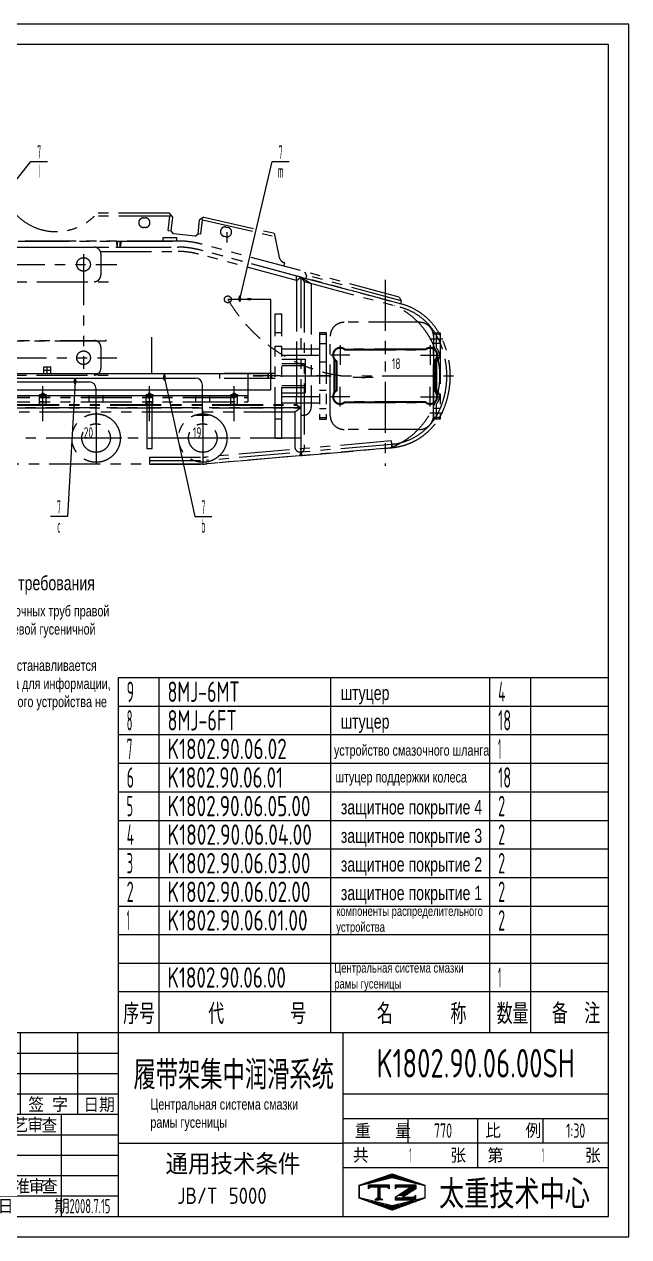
# Model space of a CAD drawing. Header units: millimetres. Extents: x 0 to 12600, y 0 to 8910.
# Drawn here: x 8157 to 12600, y 0 to 8910 of the extents above; entities that cross this region are included whole.
import ezdxf
from ezdxf.enums import TextEntityAlignment as Align

# ---------------------------------------------------------------- set-up
doc = ezdxf.new("R2010")
doc.units = ezdxf.units.MM
doc.header["$LTSCALE"] = 300
for name, pattern in [('F', [0.75, 0.5, -0.25]), ('G', [2, 1.25, -0.25, 0.25, -0.25]), ('K', [2.5, 1.25, -0.25, 0.25, -0.25, 0.25, -0.25])]:
    doc.linetypes.add(name, pattern=pattern)
for name, color, linetype in [('01', 7, 'Continuous'), ('02', 1, 'Continuous'), ('04', 2, 'F'), ('05', 4, 'G'), ('07', 6, 'K'), ('11', 3, 'Continuous'), ('THICK', 7, 'Continuous')]:
    doc.layers.add(name, color=color, linetype=linetype)
doc.styles.add('HZLIB', font='TXT', dxfattribs={"width": 0.8, "bigfont": 'hztxt.shx'})
doc.styles.get("Standard").update_dxf_attribs({"font": 'isocp', "width": 0.707, "bigfont": 'intecad.shx'})

# ---------------------------------------------------------------- blocks, each defined once
blk = doc.blocks.new('*X189')
at = {"color": 0}
for p, q in [((122.34, 4.5), (123.72, 4.5)), ((122.82, 4.8), (123.24, 4.8))]:
    blk.add_line(p, q, dxfattribs=at)
blk = doc.blocks.new('*X188')
at = {"color": 0}
for p, q in [((120.53, 7.8), (125.53, 7.8)), ((120.53, 7.5), (125.53, 7.5)), ((120.53, 7.2), (120.79, 7.2)), ((125.27, 7.2), (125.53, 7.2))]:
    blk.add_line(p, q, dxfattribs=at)
blk = doc.blocks.new('*X187')
at = {"color": 0}
for p, q in [((121.52, 9), (123.12, 9)), ((122.38, 9.3), (124.32, 9.3)), ((123.24, 9.6), (125.52, 9.6)), ((124.1, 9.9), (128.52, 9.9)), ((124.97, 10.2), (127.67, 10.2)), ((125.83, 10.5), (126.82, 10.5)), ((127.02, 9.6), (129.37, 9.6)), ((128.22, 9.3), (130.22, 9.3)), ((129.42, 9), (131.07, 9)), ((118.22, 7.8), (118.32, 7.8)), ((118.22, 7.5), (118.27, 7.5)), ((118.22, 7.2), (118.27, 7.2)), ((118.22, 6.9), (118.27, 6.9)), ((118.22, 6.6), (118.27, 6.6)), ((118.22, 6.3), (118.27, 6.3)), ((118.22, 6), (118.27, 6)), ((118.94, 8.1), (119.52, 8.1)), ((119.8, 8.4), (120.72, 8.4)), ((120.66, 8.7), (121.92, 8.7)), ((130.62, 8.7), (131.92, 8.7)), ((131.82, 8.4), (132.77, 8.4)), ((133.02, 8.1), (133.62, 8.1)), ((134.22, 7.8), (134.32, 7.8)), ((134.27, 7.5), (134.32, 7.5)), ((134.27, 7.2), (134.32, 7.2)), ((134.27, 6.9), (134.32, 6.9)), ((134.27, 6.6), (134.32, 6.6)), ((134.27, 6.3), (134.32, 6.3)), ((134.27, 6), (134.32, 6)), ((118.22, 5.7), (118.27, 5.7)), ((118.22, 5.4), (118.27, 5.4)), ((118.22, 5.1), (118.27, 5.1)), ((118.22, 4.8), (118.27, 4.8)), ((118.79, 4.5), (119.42, 4.5)), ((119.61, 4.2), (120.62, 4.2)), ((120.43, 3.9), (121.82, 3.9)), ((121.26, 3.6), (123.02, 3.6)), ((122.08, 3.3), (124.22, 3.3)), ((122.91, 3), (125.42, 3)), ((127.12, 3), (129.7, 3)), ((128.32, 3.3), (130.51, 3.3)), ((129.52, 3.6), (131.32, 3.6)), ((130.72, 3.9), (132.14, 3.9)), ((131.92, 4.2), (132.95, 4.2)), ((133.12, 4.5), (133.76, 4.5)), ((134.27, 5.7), (134.32, 5.7)), ((134.27, 5.4), (134.32, 5.4)), ((134.27, 5.1), (134.32, 5.1)), ((134.27, 4.8), (134.32, 4.8)), ((123.73, 2.7), (128.89, 2.7)), ((124.55, 2.4), (128.07, 2.4)), ((125.38, 2.1), (127.26, 2.1)), ((126.2, 1.8), (126.45, 1.8))]:
    blk.add_line(p, q, dxfattribs=at)
blk = doc.blocks.new('*X190')
at = {"color": 0}
for p, q in [((127.06, 7.8), (132.06, 7.8)), ((127.06, 7.5), (132.06, 7.5)), ((127.06, 7.2), (127.32, 7.2)), ((128.77, 6), (130.57, 6)), ((129.23, 6.3), (131.04, 6.3)), ((129.7, 6.6), (131.51, 6.6)), ((130.16, 6.9), (131.98, 6.9)), ((130.62, 7.2), (132.06, 7.2)), ((127.84, 5.4), (129.64, 5.4)), ((128.3, 5.7), (130.1, 5.7))]:
    blk.add_line(p, q, dxfattribs=at)
blk = doc.blocks.new('*X191')
at = {"color": 0}
for p, q in [((127.06, 4.8), (132.06, 4.8)), ((127.06, 4.5), (132.06, 4.5)), ((131.84, 5.1), (132.06, 5.1))]:
    blk.add_line(p, q, dxfattribs=at)
blk = doc.blocks.new('headb')
at = {"layer": 'THICK'}
for p, q in [((-180, 45), (-180, 0)), ((-180, 45), (0, 45)), ((-172, 44.98), (-172, 45)), ((-172, 25), (-172, 45)), ((-164, 0), (-164, 45)), ((-144, 25), (-144, 45)), ((-130, 25), (-130, 45)), ((-120, 0), (-120, 45)), ((-65, 0), (-65, 45)), ((0, 0), (0, 45)), ((-180, 30), (-120, 30)), ((-65, 30), (0, 30)), ((-180, 25), (-120, 25)), ((-150, 0), (-150, 25)), ((-134, 0), (-134, 25)), ((-65, 24), (0, 24)), ((-49, 18), (-49, 24)), ((-32, 12), (-32, 24)), ((-16, 18), (-16, 24)), ((-120, 17.93), (-65, 17.93)), ((-65, 18), (0, 18)), ((-65, 12), (0, 12)), ((-180, 0), (0, 0))]:
    blk.add_line(p, q, dxfattribs=at)
at = {"layer": 'THICK', "color": 3}
for p, q in [((-180, 40), (-120, 40)), ((-180, 35), (-120, 35)), ((-180, 20), (-120, 20)), ((-180, 15), (-120, 15)), ((-180, 10), (-120, 10)), ((-61.04, 7.61), (-52.93, 10.43)), ((-60.99, 7.54), (-52.99, 9.54)), ((-52.99, 9.54), (-44.99, 7.54)), ((-52.93, 10.43), (-44.93, 7.61)), ((-61.04, 4.46), (-61.04, 7.61)), ((-60.99, 4.54), (-60.99, 7.54)), ((-58.73, 6.7), (-58.73, 7.7)), ((-58.73, 7.7), (-53.73, 7.7)), ((-58.23, 7.2), (-58.73, 6.7)), ((-54.23, 7.2), (-58.23, 7.2)), ((-56.45, 7.2), (-56.45, 4.46)), ((-56.23, 7.2), (-56.23, 4.46)), ((-55.98, 7.2), (-55.98, 4.46)), ((-53.73, 6.7), (-54.23, 7.2)), ((-53.73, 7.7), (-53.73, 6.7)), ((-52.2, 7.7), (-52.2, 6.7)), ((-52.2, 7.7), (-47.2, 7.7)), ((-52.2, 6.7), (-51.7, 7.2)), ((-48.26, 7.2), (-52.2, 4.65)), ((-51.7, 7.2), (-48.26, 7.2)), ((-47.2, 6.71), (-49.76, 5.07)), ((-47.2, 7.7), (-47.2, 6.7)), ((-44.99, 7.54), (-44.99, 4.54)), ((-44.93, 7.61), (-44.93, 4.46)), ((-180, 5), (-120, 5)), ((-52.93, 1.51), (-61.04, 4.46)), ((-52.99, 2.54), (-60.99, 4.54)), ((-56.23, 4.69), (-57.2, 4.08)), ((-57.2, 4.08), (-56.23, 4.08)), ((-56.23, 4.69), (-55.26, 4.08)), ((-55.26, 4.08), (-56.23, 4.08)), ((-44.99, 4.54), (-52.99, 2.54)), ((-44.93, 4.46), (-52.93, 1.51)), ((-52.2, 4.65), (-52.2, 4.08)), ((-52.2, 4.08), (-47.2, 4.08)), ((-49.76, 5.07), (-50.52, 4.58)), ((-47.7, 4.58), (-50.52, 4.58)), ((-47.2, 5.08), (-47.7, 4.58)), ((-47.2, 4.08), (-47.2, 5.08))]:
    blk.add_line(p, q, dxfattribs=at)
for name in ['*X187', '*X188', '*X190', '*X189', '*X191']:
    blk.add_blockref(name, (-179.26, -0.24), dxfattribs=at)
at = {"insert": (-161.72, 24.32), "char_height": 3.5, "width": 10.6801, "attachment_point": 1}
blk.add_mtext('张永明', dxfattribs=at)
at = {"layer": 'THICK', "color": 3}
for s, height, p in [('标记', 3.5, (-175.84, 27.44)), ('处数', 3.5, (-167.69, 27.44)), ('文', 3.5, (-160.55, 27.69)), ('件', 3.5, (-153.97, 27.57)), ('号', 3.5, (-147.27, 27.57)), ('日期', 3.5, (-124.75, 27.41)), ('工', 3.5, (-147.58, 22.5)), ('艺', 3.5, (-144.03, 22.5)), ('审', 3.5, (-140.42, 22.5)), ('查', 3.5, (-136.94, 22.36)), ('通用技术条件', 5, (-91.97, 12.99)), ('共          张', 3.5, (-48.72, 15.02)), ('第          张', 3.5, (-15.74, 15.02)), ('标', 3.5, (-147.32, 7.46)), ('准', 3.5, (-143.65, 7.46)), ('审', 3.5, (-140.04, 7.46)), ('查', 3.5, (-136.84, 7.46)), ('所', 3.5, (-177.7, 2.53)), ('长', 3.5, (-167.02, 2.21))]:
    blk.add_text(s, height=height, dxfattribs=at).set_placement(p, align=Align.MIDDLE)
for s, p in [('签 字', (-142.1, 25.56)), ('设     计', (-179.18, 20.57)), ('重   量', (-62.07, 19.09)), ('比   例', (-30.16, 19.17)), ('校     核', (-179.36, 15.59)), ('主任设计', (-179.87, 10.5)), ('审     查', (-179.54, 5.64)), ('日     期', (-149.6, 0.66))]:
    blk.add_text(s, height=3.5, dxfattribs=at).set_placement(p)
at = {"layer": 'THICK', "color": 3, "width": 0.8}
blk.add_text('太重技术中心', height=7, dxfattribs=at).set_placement((-41.48, 1.9))
at = {"layer": 'THICK', "color": 3, "style": 'HZLIB', "width": 0.8}
blk.add_text('JB/T 5000', height=4, dxfattribs=at).set_placement((-105.63, 3.05))
blk = doc.blocks.new('*U194')
at = {"layer": '01'}
for points in [[(415, 292), (25, 292)], [(415, 5), (415, 292)], [(25, 5), (415, 5)]]:
    blk.add_lwpolyline(points, dxfattribs=at)
at = {"layer": '02'}
for points in [[(420, 297), (0, 297)], [(420, 0), (420, 297)], [(0, 0), (420, 0)]]:
    blk.add_lwpolyline(points, dxfattribs=at)
blk = doc.blocks.new('*U195', base_point=(359.89, 98.08))
at = {"layer": '01'}
blk.add_line((239.89, 98.08), (239.89, 108.08), dxfattribs=at)
at = {"layer": '01', "color": 7}
for p, q in [((249.89, 98.08), (249.89, 108.08)), ((291.89, 98.08), (291.89, 108.08)), ((330.89, 98.08), (330.89, 108.08)), ((340.89, 98.08), (340.89, 108.08))]:
    blk.add_line(p, q, dxfattribs=at)
at = {"layer": 'THICK'}
for p, q in [((359.89, 108.08), (239.89, 108.08)), ((359.89, 98.08), (359.89, 108.08)), ((239.89, 98.08), (359.89, 98.08))]:
    blk.add_line(p, q, dxfattribs=at)
at = {"layer": '11', "width": 0.707}
for s, p in [('序号', (241.04, 100.17)), ('代        号', (261.87, 100.19)), ('名       称', (303.2, 100.18)), (' 数量', (330.53, 100.17)), ('备  注', (346.06, 100.24))]:
    blk.add_text(s, height=5, dxfattribs=at).set_placement(p)
blk = doc.blocks.new('*U196')
at = {"layer": '01'}
for p, q in [((0, -210), (0, 0)), ((3600, -210), (3600, 0))]:
    blk.add_line(p, q, dxfattribs=at)
at = {"layer": '02'}
for p, q in [((0, 0), (300, 0)), ((300, -210), (300, 0)), ((300, 0), (1560, 0)), ((1560, -210), (1560, 0)), ((1560, 0), (2730, 0)), ((2730, -210), (2730, 0)), ((2730, 0), (3030, 0)), ((3030, -210), (3030, 0)), ((3030, 0), (3600, 0))]:
    blk.add_line(p, q, dxfattribs=at)
blk = doc.blocks.new('*U197')
at = {"layer": '01'}
for p, q in [((0, -210), (0, 0)), ((3600, -210), (3600, 0))]:
    blk.add_line(p, q, dxfattribs=at)
at = {"layer": '02'}
for p, q in [((0, 0), (300, 0)), ((300, -210), (300, 0)), ((300, 0), (1560, 0)), ((1560, -210), (1560, 0)), ((1560, 0), (2730, 0)), ((2730, -210), (2730, 0)), ((2730, 0), (3030, 0)), ((3030, -210), (3030, 0)), ((3030, 0), (3600, 0))]:
    blk.add_line(p, q, dxfattribs=at)
blk = doc.blocks.new('*U198')
at = {"layer": '01'}
for p, q in [((0, -210), (0, 0)), ((3600, -210), (3600, 0))]:
    blk.add_line(p, q, dxfattribs=at)
at = {"layer": '02'}
for p, q in [((0, 0), (300, 0)), ((300, -210), (300, 0)), ((300, 0), (1560, 0)), ((1560, -210), (1560, 0)), ((1560, 0), (2730, 0)), ((2730, -210), (2730, 0)), ((2730, 0), (3030, 0)), ((3030, -210), (3030, 0)), ((3030, 0), (3600, 0))]:
    blk.add_line(p, q, dxfattribs=at)
blk = doc.blocks.new('*U199')
at = {"layer": '01'}
for p, q in [((0, -210), (0, 0)), ((3600, -210), (3600, 0))]:
    blk.add_line(p, q, dxfattribs=at)
at = {"layer": '02'}
for p, q in [((0, 0), (300, 0)), ((300, -210), (300, 0)), ((300, 0), (1560, 0)), ((1560, -210), (1560, 0)), ((1560, 0), (2730, 0)), ((2730, -210), (2730, 0)), ((2730, 0), (3030, 0)), ((3030, -210), (3030, 0)), ((3030, 0), (3600, 0))]:
    blk.add_line(p, q, dxfattribs=at)
blk = doc.blocks.new('*U200')
at = {"layer": '01'}
for p, q in [((0, -210), (0, 0)), ((3600, -210), (3600, 0))]:
    blk.add_line(p, q, dxfattribs=at)
at = {"layer": '02'}
for p, q in [((0, 0), (300, 0)), ((300, -210), (300, 0)), ((300, 0), (1560, 0)), ((1560, -210), (1560, 0)), ((1560, 0), (2730, 0)), ((2730, -210), (2730, 0)), ((2730, 0), (3030, 0)), ((3030, -210), (3030, 0)), ((3030, 0), (3600, 0))]:
    blk.add_line(p, q, dxfattribs=at)
blk = doc.blocks.new('*U201')
at = {"layer": '01'}
for p, q in [((0, -210), (0, 0)), ((3600, -210), (3600, 0))]:
    blk.add_line(p, q, dxfattribs=at)
at = {"layer": '02'}
for p, q in [((0, 0), (300, 0)), ((300, -210), (300, 0)), ((300, 0), (1560, 0)), ((1560, -210), (1560, 0)), ((1560, 0), (2730, 0)), ((2730, -210), (2730, 0)), ((2730, 0), (3030, 0)), ((3030, -210), (3030, 0)), ((3030, 0), (3600, 0))]:
    blk.add_line(p, q, dxfattribs=at)
blk = doc.blocks.new('*U202')
at = {"layer": '01'}
for p, q in [((0, -210), (0, 0)), ((3600, -210), (3600, 0))]:
    blk.add_line(p, q, dxfattribs=at)
at = {"layer": '02'}
for p, q in [((0, 0), (300, 0)), ((300, -210), (300, 0)), ((300, 0), (1560, 0)), ((1560, -210), (1560, 0)), ((1560, 0), (2730, 0)), ((2730, -210), (2730, 0)), ((2730, 0), (3030, 0)), ((3030, -210), (3030, 0)), ((3030, 0), (3600, 0))]:
    blk.add_line(p, q, dxfattribs=at)
blk = doc.blocks.new('*U203')
at = {"layer": '01'}
for p, q in [((0, -210), (0, 0)), ((3600, -210), (3600, 0))]:
    blk.add_line(p, q, dxfattribs=at)
at = {"layer": '02'}
for p, q in [((0, 0), (300, 0)), ((300, -210), (300, 0)), ((300, 0), (1560, 0)), ((1560, -210), (1560, 0)), ((1560, 0), (2730, 0)), ((2730, -210), (2730, 0)), ((2730, 0), (3030, 0)), ((3030, -210), (3030, 0)), ((3030, 0), (3600, 0))]:
    blk.add_line(p, q, dxfattribs=at)
blk = doc.blocks.new('*U204')
at = {"layer": '01'}
for p, q in [((0, -210), (0, 0)), ((3600, -210), (3600, 0))]:
    blk.add_line(p, q, dxfattribs=at)
at = {"layer": '02'}
for p, q in [((0, 0), (300, 0)), ((300, -210), (300, 0)), ((300, 0), (1560, 0)), ((1560, -210), (1560, 0)), ((1560, 0), (2730, 0)), ((2730, -210), (2730, 0)), ((2730, 0), (3030, 0)), ((3030, -210), (3030, 0)), ((3030, 0), (3600, 0))]:
    blk.add_line(p, q, dxfattribs=at)
blk = doc.blocks.new('*U205')
at = {"layer": '01'}
for p, q in [((0, -210), (0, 0)), ((3600, -210), (3600, 0))]:
    blk.add_line(p, q, dxfattribs=at)
at = {"layer": '02'}
for p, q in [((0, 0), (300, 0)), ((300, -210), (300, 0)), ((300, 0), (1560, 0)), ((1560, -210), (1560, 0)), ((1560, 0), (2730, 0)), ((2730, -210), (2730, 0)), ((2730, 0), (3030, 0)), ((3030, -210), (3030, 0)), ((3030, 0), (3600, 0))]:
    blk.add_line(p, q, dxfattribs=at)
blk = doc.blocks.new('*U206')
at = {"layer": '01'}
for p, q in [((0, -210), (0, 0)), ((0, 0), (300, 0)), ((300, 0), (1560, 0)), ((1560, 0), (2730, 0)), ((2730, 0), (3030, 0)), ((3030, 0), (3600, 0)), ((3600, -210), (3600, 0))]:
    blk.add_line(p, q, dxfattribs=at)
at = {"layer": '02'}
for p, q in [((300, -210), (300, 0)), ((1560, -210), (1560, 0)), ((2730, -210), (2730, 0)), ((3030, -210), (3030, 0))]:
    blk.add_line(p, q, dxfattribs=at)

msp = doc.modelspace()

# ---------------------------------------------------------------- linework, layer by layer
at = {"layer": '01'}
for p, q in [((9969.8, 6888.2), (9653.4, 6888.2)), ((9969.8, 6224.1), (9969.8, 6888.2)), ((9092.6, 6610.6), (9092.6, 6341.1)), ((7188.1, 6342.4), (9947.3, 6342.4)), ((8301.5, 6392.4), (8351.5, 6392.4)), ((8301.5, 6342.4), (8301.5, 6392.4)), ((8351.5, 6342.4), (8351.5, 6392.4)), ((9799.8, 6342.4), (9799.8, 6136.4)), ((7083.6, 6281.2), (8635.3, 6281.2)), ((7121.6, 6309.6), (9416.3, 6309.6)), ((9466.3, 6047.1), (9466.3, 6259.6)), ((9799.8, 6180.1), (3322.8, 6180.1)), ((7174.4, 6224.1), (9969.8, 6224.1)), ((8268.3, 6190.1), (8268.3, 6180.1)), ((8268.3, 6190.1), (8318.3, 6190.1)), ((8268.3, 6117.1), (8268.3, 6180.1)), ((8268.3, 6180.1), (8318.3, 6180.1)), ((8268.3, 6174.1), (8318.3, 6174.1)), ((8283.2, 6197.6), (8283.2, 6190.1)), ((8293.3, 6197.6), (8283.2, 6197.6)), ((8283.2, 6190.1), (8293.3, 6190.1)), ((8287.3, 6190.1), (8287.3, 6197.6)), ((8287.3, 6168.1), (8287.3, 6165.1)), ((8287.3, 6165.1), (8293.3, 6165.1)), ((8287.5, 6174.1), (8287.5, 6168.1)), ((8293.3, 6197.6), (8303.3, 6197.6)), ((8303.3, 6190.1), (8293.3, 6190.1)), ((8299.3, 6165.1), (8293.3, 6165.1)), ((8298.1, 6174.1), (8298.1, 6168.1)), ((8299.3, 6190.1), (8299.3, 6197.6)), ((8299.3, 6168.1), (8299.3, 6165.1)), ((8303.3, 6197.6), (8303.3, 6190.1)), ((8318.3, 6190.1), (8318.3, 6180.1)), ((8318.3, 6117.1), (8318.3, 6180.1)), ((8685.3, 5974), (8685.3, 6231.2)), ((9052.3, 6190.1), (9052.3, 6180.1)), ((9052.3, 6190.1), (9102.3, 6190.1)), ((9052.3, 6190.1), (9052.3, 6180.1)), ((9052.3, 6190.1), (9102.3, 6190.1)), ((9052.3, 6117.1), (9052.3, 6180.1)), ((9052.3, 6180.1), (9102.3, 6180.1)), ((9052.3, 6117.1), (9052.3, 6180.1)), ((9052.3, 6180.1), (9102.3, 6180.1)), ((9052.3, 6174.1), (9102.3, 6174.1)), ((9052.3, 6174.1), (9102.3, 6174.1)), ((9067.2, 6197.6), (9067.2, 6190.1)), ((9077.3, 6197.6), (9067.2, 6197.6)), ((9067.2, 6197.6), (9067.2, 6190.1)), ((9077.3, 6197.6), (9067.2, 6197.6)), ((9067.2, 6190.1), (9077.3, 6190.1)), ((9067.2, 6190.1), (9077.3, 6190.1)), ((9071.3, 6190.1), (9071.3, 6197.6)), ((9071.3, 6190.1), (9071.3, 6197.6)), ((9071.3, 6168.1), (9071.3, 6165.1)), ((9071.3, 6168.1), (9071.3, 6165.1)), ((9071.3, 6165.1), (9077.3, 6165.1)), ((9071.3, 6165.1), (9077.3, 6165.1)), ((9071.5, 6174.1), (9071.5, 6168.1)), ((9071.5, 6174.1), (9071.5, 6168.1)), ((9077.3, 6197.6), (9087.3, 6197.6)), ((9077.3, 6197.6), (9087.3, 6197.6)), ((9087.3, 6190.1), (9077.3, 6190.1)), ((9087.3, 6190.1), (9077.3, 6190.1)), ((9083.3, 6165.1), (9077.3, 6165.1)), ((9083.3, 6165.1), (9077.3, 6165.1)), ((9082.1, 6174.1), (9082.1, 6168.1)), ((9082.1, 6174.1), (9082.1, 6168.1)), ((9083.3, 6190.1), (9083.3, 6197.6)), ((9083.3, 6190.1), (9083.3, 6197.6)), ((9083.3, 6168.1), (9083.3, 6165.1)), ((9083.3, 6168.1), (9083.3, 6165.1)), ((9087.3, 6197.6), (9087.3, 6190.1)), ((9087.3, 6197.6), (9087.3, 6190.1)), ((9102.3, 6190.1), (9102.3, 6180.1)), ((9102.3, 6190.1), (9102.3, 6180.1)), ((9102.3, 6117.1), (9102.3, 6180.1)), ((9102.3, 6117.1), (9102.3, 6180.1)), ((9674.8, 6190.1), (9674.8, 6180.1)), ((9674.8, 6190.1), (9724.8, 6190.1)), ((9674.8, 6117.1), (9674.8, 6180.1)), ((9674.8, 6180.1), (9724.8, 6180.1)), ((9674.8, 6174.1), (9724.8, 6174.1)), ((9689.7, 6197.6), (9689.7, 6190.1)), ((9699.8, 6197.6), (9689.7, 6197.6)), ((9689.7, 6190.1), (9699.8, 6190.1)), ((9693.8, 6190.1), (9693.8, 6197.6)), ((9693.8, 6168.1), (9693.8, 6165.1)), ((9693.8, 6165.1), (9699.8, 6165.1)), ((9694, 6174.1), (9694, 6168.1)), ((9699.8, 6197.6), (9709.8, 6197.6)), ((9709.8, 6190.1), (9699.8, 6190.1)), ((9705.8, 6165.1), (9699.8, 6165.1)), ((9704.6, 6174.1), (9704.6, 6168.1)), ((9705.8, 6190.1), (9705.8, 6197.6)), ((9705.8, 6168.1), (9705.8, 6165.1)), ((9709.8, 6197.6), (9709.8, 6190.1)), ((9724.8, 6190.1), (9724.8, 6180.1)), ((9724.8, 6117.1), (9724.8, 6180.1)), ((8268.3, 6117.1), (8318.3, 6117.1)), ((9052.3, 6117.1), (9102.3, 6117.1)), ((9052.3, 6117.1), (9102.3, 6117.1)), ((9674.8, 6117.1), (9724.8, 6117.1))]:
    msp.add_line(p, q, dxfattribs=at)
for points in [[(9799.9, 6893.9), (9822.9, 6893.9), (9822.9, 6883.7), (9799.9, 6883.7)], [(8282.1, 6174.1), (8304.3, 6174.1), (8304.3, 6168.1), (8282.1, 6168.1)], [(9066.1, 6174.1), (9088.3, 6174.1), (9088.3, 6168.1), (9066.1, 6168.1)], [(9066.1, 6174.1), (9088.3, 6174.1), (9088.3, 6168.1), (9066.1, 6168.1)], [(9688.6, 6174.1), (9710.8, 6174.1), (9710.8, 6168.1), (9688.6, 6168.1)]]:
    msp.add_lwpolyline(points, close=True, dxfattribs=at)
for centre in [(8635.3, 6231.2), (9416.3, 6259.6)]:
    msp.add_arc(centre, 50, 0, 90, dxfattribs=at)
msp.add_point((12450, 1500), dxfattribs=at)
at = {"layer": '02'}
for p, q in [((7124.4, 6529.6), (8204.6, 7900.8)), ((8204.6, 7900.8), (8328.6, 7900.8)), ((9741.2, 6888.2), (9979.8, 7900.8)), ((9979.8, 7900.8), (10103.8, 7900.8)), ((8530.9, 6281.2), (8474, 5293.5)), ((9187, 6309.6), (9411.7, 5293.5)), ((8288.5, 6165.1), (8288.5, 6168.1)), ((8298.1, 6165.1), (8298.1, 6168.1)), ((9072.5, 6165.1), (9072.5, 6168.1)), ((9072.5, 6165.1), (9072.5, 6168.1)), ((9082.1, 6165.1), (9082.1, 6168.1)), ((9082.1, 6165.1), (9082.1, 6168.1)), ((9695, 6165.1), (9695, 6168.1)), ((9704.6, 6165.1), (9704.6, 6168.1)), ((8474, 5293.5), (8350, 5293.5)), ((9411.7, 5293.5), (9535.7, 5293.5))]:
    msp.add_line(p, q, dxfattribs=at)
at = {"layer": '04', "color": 2, "linetype": 'F'}
msp.add_arc((10651.5, 7471.2), 1155.9, 210.28683, 277.85459, dxfattribs=at)
at = {"layer": '05', "color": 4, "linetype": 'G'}
for p, q in [((8301.5, 6367.4), (8351.5, 6367.4)), ((8326.5, 6342.4), (8326.5, 6392.4)), ((8293.3, 5994), (8293.3, 6251)), ((9077.3, 5994), (9077.3, 6251)), ((9077.3, 5994), (9077.3, 6251)), ((9699.8, 5994), (9699.8, 6251)), ((8293.3, 6117.1), (8293.3, 6180.1)), ((9077.3, 6117.1), (9077.3, 6180.1)), ((9077.3, 6117.1), (9077.3, 6180.1)), ((9699.8, 6117.1), (9699.8, 6180.1))]:
    msp.add_line(p, q, dxfattribs=at)
at = {"layer": '05'}
for p, q in [((8293.3, 6200.7), (8293.3, 6161.6)), ((9077.3, 6200.7), (9077.3, 6161.6)), ((9077.3, 6200.7), (9077.3, 6161.6)), ((9699.8, 6200.7), (9699.8, 6161.6))]:
    msp.add_line(p, q, dxfattribs=at)
at = {"layer": '07', "color": 6, "linetype": 'K'}
for p, q in [((9227.5, 7500.1), (8673.2, 7500.1)), ((9225.9, 7522.1), (8694.3, 7522.1)), ((9033.3, 7487.1), (9046.3, 7487.1)), ((9215.6, 7393.5), (9227.5, 7500.1)), ((9248.9, 7493.3), (9225.9, 7522.1)), ((9227.5, 7500.1), (9237.3, 7507.9)), ((9237.5, 7391), (9248.9, 7493.3)), ((9477.1, 7493.4), (9446, 7473.8)), ((9477.1, 7493.4), (9993.3, 7375.1)), ((9046.3, 7417.1), (9033.3, 7417.1)), ((9434.3, 7369), (9446, 7473.8)), ((9456.1, 7366.6), (9468, 7472.9)), ((9468, 7472.9), (9461.4, 7483.5)), ((9468, 7472.9), (9998.3, 7351.4)), ((9641.7, 7419.8), (9654.4, 7416.9)), ((9288.3, 7317.1), (6497.3, 7317.1)), ((7362.2, 7317.1), (8835.3, 7317.1)), ((8835.3, 7317.1), (8870.2, 7317.1)), ((8843.3, 7272.1), (8835.3, 7317.1)), ((8843.3, 7272.1), (8843.3, 7317.1)), ((8870.2, 7317.1), (8862.3, 7272.1)), ((8862.3, 7272.1), (8862.3, 7317.1)), ((8870.2, 7317.1), (9288.3, 7317.1)), ((9178.3, 7317.1), (9178.3, 7342.1)), ((9178.3, 7342.1), (9278.3, 7342.1)), ((9215.6, 7393.5), (9237.5, 7391)), ((9254.2, 7370), (9237.5, 7391)), ((9413.3, 7352.2), (9254.2, 7370)), ((9278.3, 7317.1), (9278.3, 7342.1)), ((9413.3, 7352.2), (9434.3, 7369)), ((9456.1, 7366.6), (9434.3, 7369)), ((9638.8, 7348.6), (9626.1, 7351.5)), ((9646.6, 7382.8), (9646.6, 7305.3)), ((9993.3, 7375.1), (10031.5, 7196.5)), ((4330.6, 7272.1), (9289.3, 7272.1)), ((6170, 7272.1), (8670.3, 7272.1)), ((7354.3, 7272.1), (8843.3, 7272.1)), ((8593.2, 7220.4), (8593.2, 6377.6)), ((8717.2, 7240.1), (9289.3, 7240.1)), ((8720.3, 7222.1), (8720.3, 7068.1)), ((8862.3, 7272.1), (9288.3, 7272.1)), ((10158.3, 7027.6), (9438.9, 7220.4)), ((10922.3, 6856.1), (9446, 7251.4)), ((10190.3, 7052.1), (9447.2, 7251.3)), ((10912.6, 6905.3), (9457.7, 7294.8)), ((6432.7, 7145.1), (8837.6, 7145.1)), ((10066, 7132), (10072.3, 7157.4)), ((10072.3, 7157.4), (10067.6, 7158.6)), ((10158.3, 7027.6), (10158.3, 7060.7)), ((10158.3, 7027.6), (10190.3, 7052.1)), ((10190.3, 7052.1), (10928.1, 6854.4)), ((10190.3, 7052.1), (10190.3, 5765.1)), ((10190.3, 7052.1), (10215.3, 7019.5)), ((10190.3, 7052.1), (10266.3, 7005.9)), ((10217.1, 7091.5), (10232.7, 7064.6)), ((10232.7, 7064.6), (10226.8, 7042.3)), ((10928.2, 6878.3), (10232.7, 7064.6)), ((4500.3, 7018.1), (8820.3, 7018.1)), ((10158.3, 7027.6), (10158.3, 6523.6)), ((10215.3, 7019.5), (10921.7, 6830.3)), ((10215.3, 7019.5), (10215.3, 5790.1)), ((10266.3, 7005.9), (10266.3, 6096.1)), ((10809.5, 7032.7), (10809.5, 5664.2)), ((10912.6, 6905.3), (10928.2, 6878.3)), ((10928.2, 6878.3), (10922.3, 6856.1)), ((10000.5, 5869.1), (10000.5, 6782.1)), ((10000.5, 6782.1), (10050.5, 6782.1)), ((10050.5, 5869.1), (10050.5, 6782.1)), ((11063, 6719.6), (10508, 6719.6)), ((10050.5, 6643.1), (10000.5, 6643.1)), ((10327.3, 6643.6), (10327.3, 6008.6)), ((10377.3, 6643.6), (10327.3, 6643.6)), ((10327.3, 6632.1), (10377.3, 6632.1)), ((10377.3, 6643.6), (10377.3, 6008.6)), ((10406, 6034.6), (10406, 6617.6)), ((11137, 6598.6), (11234, 6598.6)), ((11165, 6643.6), (11165, 6008.6)), ((11165, 6643.6), (11215, 6643.6)), ((11215, 6632.1), (11165, 6632.1)), ((11165, 6034.6), (11165, 6617.6)), ((11184, 6643.6), (11184, 6532.2)), ((11215, 6643.6), (11215, 6008.6)), ((6170.3, 6586.4), (8670.6, 6586.4)), ((8757.3, 6580.1), (7437.3, 6580.1)), ((8720.6, 6536.4), (8720.6, 6382.4)), ((8757.3, 6592.1), (8757.3, 6580.1)), ((10050.5, 6541.1), (10000.5, 6541.1)), ((10050.5, 6523.6), (10327.3, 6523.6)), ((10158.3, 6523.6), (10158.3, 6478.6)), ((10327.3, 6565.1), (10377.3, 6565.1)), ((10479, 6550.6), (10479, 6407.7)), ((10512, 6516.6), (10513.9, 6521.6)), ((10512, 6516.6), (10513.9, 6521.6)), ((10512, 6516.6), (11106.9, 6516.6)), ((11106.9, 6516.6), (10512, 6516.6)), ((10513.9, 6521.6), (11105, 6521.6)), ((11105, 6521.6), (10513.9, 6521.6)), ((11106.9, 6516.6), (11105, 6521.6)), ((11106.9, 6516.6), (11105, 6521.6)), ((11140, 6550.6), (11140, 6407.7)), ((11140, 6550.6), (11140, 6407.7)), ((11140, 6550.6), (11140, 6407.7)), ((11215, 6565.1), (11165, 6565.1)), ((4195.6, 6459.4), (8837.6, 6459.4)), ((10050.5, 6478.6), (10327.3, 6478.6)), ((10050.5, 6450.1), (10222.5, 6450.1)), ((10158.3, 6478.6), (10158.3, 6450.1)), ((10158.3, 6450.1), (10158.3, 6202.1)), ((10222.5, 6450.1), (10222.5, 6202.1)), ((10327.3, 6430.3), (10377.3, 6430.3)), ((10550.4, 6479.1), (10407.5, 6479.1)), ((10433.1, 6448.8), (10433.1, 6203.4)), ((10438.1, 6450.4), (10438.1, 6201.9)), ((10454, 6435.8), (10449, 6433)), ((10449, 6433), (10449, 6219.2)), ((10454, 6435.8), (10454, 6216.4)), ((10809.5, 6504.1), (10809.5, 6484.9)), ((10809.5, 6504.1), (10809.5, 6484.9)), ((11068.5, 6479.1), (11211.4, 6479.1)), ((11068.5, 6479.1), (11211.4, 6479.1)), ((11068.5, 6479.1), (11211.4, 6479.1)), ((11165, 6443.4), (11165, 6427.4)), ((11165, 6443.4), (11165, 6427.4)), ((11165, 6435.8), (11165, 6216.4)), ((11165, 6435.4), (11165, 6216.4)), ((11170, 6433), (11165, 6435.4)), ((11165, 6435.4), (11165, 6216.4)), ((11170, 6433), (11170, 6219.2)), ((11180.9, 6450.4), (11180.9, 6201.9)), ((11184, 6425), (11184, 6227.2)), ((11185.9, 6448.8), (11185.9, 6203.4)), ((4498.1, 6332.4), (8818.1, 6332.4)), ((10000.5, 6344.6), (9594.5, 6344.6)), ((9594.5, 6306.6), (9594.5, 6344.6)), ((10037.5, 6326.1), (9839.2, 6326.1)), ((9839.2, 6326.1), (9914.2, 6326.1)), ((9949.5, 6344.6), (9949.5, 6306.6)), ((9949.5, 6306.6), (9949.5, 6344.6)), ((9975.5, 6344.6), (9975.5, 6306.6)), ((9975.5, 6306.6), (9975.5, 6344.6)), ((10037.5, 6326.1), (11349.6, 6326.1)), ((10222.5, 6414.5), (10050.5, 6414.5)), ((10222.5, 6399.7), (10050.5, 6399.7)), ((10405.2, 6326.1), (10308.2, 6326.1)), ((10000.5, 6306.6), (9594.5, 6306.6)), ((10222.5, 6252.5), (10050.5, 6252.5)), ((10222.5, 6237.8), (10050.5, 6237.8)), ((10479, 6101.7), (10479, 6244.6)), ((11140, 6101.7), (11140, 6244.6)), ((11140, 6101.7), (11140, 6244.6)), ((11140, 6101.7), (11140, 6244.6)), ((3322.8, 6180.1), (9799.8, 6180.1)), ((3322.8, 6167.1), (9799.8, 6167.1)), ((8634.8, 6135.1), (8634.8, 6180.1)), ((8736.8, 6135.1), (8736.8, 6180.1)), ((9418.8, 6135.1), (9418.8, 6180.1)), ((9520.8, 6135.1), (9520.8, 6180.1)), ((9799.8, 6180.1), (9799.8, 6135.1)), ((10050.5, 6202.1), (10222.5, 6202.1)), ((10050.5, 6173.6), (10327.3, 6173.6)), ((10158.3, 6202.1), (10158.3, 6173.6)), ((10158.3, 6128.6), (10158.3, 6173.6)), ((10327.3, 6221.9), (10377.3, 6221.9)), ((10550.4, 6173.1), (10407.5, 6173.1)), ((10449, 6219.2), (10454, 6216.4)), ((11068.5, 6173.1), (11211.4, 6173.1)), ((11068.5, 6173.1), (11211.4, 6173.1)), ((11068.5, 6173.1), (11211.4, 6173.1)), ((11165, 6216.4), (11170, 6219.2)), ((3322.8, 6135.1), (9799.8, 6135.1)), ((3538.3, 6116.1), (10158.3, 6116.1)), ((3538.3, 6110.1), (10158.3, 6110.1)), ((3538.3, 6091.1), (10190.3, 6091.1)), ((10190.3, 6091.1), (3538.3, 6091.1)), ((10145.3, 6059.1), (3538.3, 6059.1)), ((8301.6, 6135.1), (8263.6, 6135.1)), ((8685.3, 6059.1), (8685.3, 5679.1)), ((9085.6, 6135.1), (9047.6, 6135.1)), ((9085.6, 6135.1), (9047.6, 6135.1)), ((9058.3, 6135.1), (9058.3, 5792.1)), ((9096.3, 6135.1), (9058.3, 6135.1)), ((9096.3, 5792.1), (9096.3, 6135.1)), ((9466.3, 6077.5), (9466.3, 5988.7)), ((9466.3, 6062), (9466.3, 5995.6)), ((9469.3, 6059.1), (9469.3, 5679.1)), ((9708.1, 6135.1), (9670.1, 6135.1)), ((10050.5, 6111.1), (10000.5, 6111.1)), ((10050.5, 6128.6), (10327.3, 6128.6)), ((10190.3, 6091.1), (10145.3, 6059.1)), ((10145.3, 6059.1), (10145.3, 5806.1)), ((10158.3, 6128.6), (10158.3, 6116.1)), ((10158.3, 6116.1), (10158.3, 6110.1)), ((10158.3, 6116.1), (10190.3, 6091.1)), ((10158.3, 6110.1), (10190.3, 6091.1)), ((10190.3, 6091.1), (10190.3, 5766.1)), ((10327.3, 6087.1), (10377.3, 6087.1)), ((10512, 6135.6), (11106.9, 6135.6)), ((10513.9, 6130.6), (10512, 6135.6)), ((11106.9, 6135.6), (10512, 6135.6)), ((10513.9, 6130.6), (10512, 6135.6)), ((10513.9, 6130.6), (11105, 6130.6)), ((11105, 6130.6), (10513.9, 6130.6)), ((11105, 6130.6), (11106.9, 6135.6)), ((11105, 6130.6), (11106.9, 6135.6)), ((11215, 6087.1), (11165, 6087.1)), ((11184, 6120), (11184, 6008.6)), ((8685.3, 6011.6), (8685.3, 5726.6)), ((9510.7, 6034.1), (9421.8, 6034.1)), ((9486.5, 6034.1), (9446, 6034.1)), ((9466.3, 6054.4), (9466.3, 6013.9)), ((9469.3, 6034.1), (9469.3, 5726.6)), ((10050.5, 6009.1), (10000.5, 6009.1)), ((10206.3, 6036.1), (10190.3, 6036.1)), ((10327.3, 6020.1), (10377.3, 6020.1)), ((10327.3, 6008.6), (10377.3, 6008.6)), ((11137, 6053.6), (11234, 6053.6)), ((11215, 6020.1), (11165, 6020.1)), ((11215, 6008.6), (11165, 6008.6)), ((11063, 5932.6), (10508, 5932.6)), ((10193.3, 5869.1), (2624.3, 5869.1)), ((8875.3, 5869.1), (8495.3, 5869.1)), ((8824.8, 5869.1), (8539.8, 5869.1)), ((9058.3, 5792.1), (9096.3, 5792.1)), ((9659.3, 5869.1), (9279.3, 5869.1)), ((9608.8, 5869.1), (9323.8, 5869.1)), ((10854.9, 5847.9), (9492.7, 5729.3)), ((10857.1, 5823), (9494.9, 5704.4)), ((10859.3, 5798.1), (9497.1, 5679.5)), ((10000.5, 5869.1), (10050.5, 5869.1)), ((10200.2, 5741), (10856.2, 5798.4)), ((10854.9, 5847.9), (10859.3, 5798.1)), ((10855.7, 5803.8), (10856.2, 5798.4)), ((9077.3, 5728.1), (9466.3, 5728.1)), ((9077.3, 5728.1), (9077.3, 5678.1)), ((9077.3, 5703.1), (9466.3, 5703.1)), ((10179.3, 5739.2), (9497.3, 5679.5)), ((10190.3, 5766.1), (10179.3, 5739.2)), ((10190.3, 5740.1), (10179.3, 5739.2)), ((10190.3, 5766.1), (10185.3, 5766.1)), ((10187.4, 5789.8), (10191.8, 5740)), ((10190.3, 5740.1), (10190.3, 5766.1)), ((10190.3, 5765.1), (10190.3, 5740.1)), ((10190.3, 5765.1), (10200.2, 5741)), ((10190.3, 5740.1), (10200.2, 5741)), ((9466.3, 5678.1), (3538.3, 5678.1)), ((9077.3, 5678.1), (9466.2, 5678.1))]:
    msp.add_line(p, q, dxfattribs=at)
for centre, radius in [((8593.2, 7145.1), 50), ((9653.4, 6888.2), 25), ((8593.2, 6459.4), 50), ((8685.3, 5869.1), 178), ((8685.3, 5869.1), 104.9), ((9469.3, 5869.1), 178), ((9469.3, 5869.1), 104.9)]:
    msp.add_circle(centre, radius, dxfattribs=at)
for centre, radius, start, end in [((8390.9, 7792), 406, 218.51915, 318.34467), ((9033.3, 7452.1), 35, 90, 270), ((9046.3, 7452.1), 35, 270, 90), ((9633.9, 7385.7), 35, 77.09348, 257.09348), ((9646.6, 7382.8), 35, 257.09348, 77.09348), ((9288.3, 6662.1), 655, 75.01125, 90), ((9288.3, 6662.1), 655, 75.1193, 90), ((8670.3, 7222.1), 50, 0, 90), ((9288.3, 6662.1), 610, 75.01125, 90), ((9289.3, 6662.1), 610, 74.99308, 90), ((9289.3, 6662.1), 578, 74.99308, 90), ((10080.4, 7207), 50, 192.09348, 255.12234), ((8670.3, 7068.1), 50, 270, 0), ((10647.3, 6326.1), 565, 19.88354, 65.95985), ((10809.4, 6413.1), 432, 32.2498, 75), ((10809.4, 6413.1), 457, 30.2929, 75), ((10508, 6617.6), 102, 90, 180), ((11063, 6617.6), 102, 0, 90), ((10658.6, 6329.8), 604.1, 22.93144, 31.30418), ((10731.1, 6369.6), 546.5, 27.71246, 30.08926), ((10647.3, 6326.1), 641, 336.80333, 27.6687), ((8670.6, 6536.4), 50, 0, 90), ((10479, 6479.1), 55, 50.59943, 236.94427), ((10479, 6479.1), 55, 117.03569, 213.43146), ((10479, 6479.1), 50, 48.59038, 240), ((10479, 6479.1), 50, 120, 215.11492), ((10479, 6479.1), 55, 50.59943, 117.03569), ((10479, 6479.1), 50, 48.59038, 120), ((11140, 6479.1), 55, 303.05573, 129.40057), ((11140, 6479.1), 55, 62.96431, 129.40057), ((11140, 6479.1), 50, 300, 131.40962), ((11140, 6479.1), 50, 60, 131.40962), ((11140, 6479.1), 55, 326.56854, 62.96431), ((11140, 6479.1), 50, 324.88508, 60), ((11139, 6478.6), 70, 310.0052, 49.9948), ((10647.3, 6326.1), 616, 336.80333, 22.84022), ((10647.3, 6326.1), 565, 345.38087, 14.61913), ((8670.6, 6382.4), 50, 270, 0), ((10479, 6173.1), 55, 123.05573, 309.40057), ((10479, 6173.1), 55, 146.56854, 242.96431), ((10479, 6173.1), 50, 120, 311.40962), ((10479, 6173.1), 50, 144.88508, 240), ((11140, 6173.1), 55, 230.59943, 56.94427), ((11140, 6173.1), 50, 228.59038, 60), ((11140, 6173.1), 55, 297.03569, 33.43146), ((11140, 6173.1), 50, 300, 35.11492), ((11139, 6173.6), 70, 310.0052, 49.9948), ((10206.3, 6096.1), 60, 270, 0), ((10479, 6173.1), 50, 240, 311.40962), ((10479, 6173.1), 55, 242.96431, 309.40057), ((10647.3, 6326.1), 565, 290.69285, 340.11646), ((11140, 6173.1), 55, 230.59943, 297.03569), ((11140, 6173.1), 50, 228.59038, 300), ((10816.4, 6253.6), 432, 325.44574, 336.80333), ((10816.4, 6253.6), 457, 330.71005, 336.80333), ((10508, 6034.6), 102, 180, 270), ((10816.4, 6253.6), 457, 275, 327.57748), ((10816.4, 6253.6), 432, 277.53604, 325.44574), ((11063, 6034.6), 102, 270, 0), ((10816.4, 6253.6), 457, 327.57748, 330.71005), ((10185.3, 5806.1), 40, 180, 270), ((10875.7, 5805.6), 20, 97.53604, 185), ((9466.3, 6034.1), 306, 270, 275.24225), ((10190.3, 5790.1), 25, 270, 0), ((9466.3, 6034.1), 356, 270, 275.24225), ((9466.3, 6034.1), 356, 270, 275.00148)]:
    msp.add_arc(centre, radius, start, end, dxfattribs=at)

# ---------------------------------------------------------------- block references
at = {"xscale": 30, "yscale": 30, "zscale": 30}
for name, p in [('*U195', (12450, 1500)), ('headb', (12450, 150))]:
    msp.add_blockref(name, p, dxfattribs=at)
at = {"layer": '01', "xscale": 30, "yscale": 30, "zscale": 30}
msp.add_blockref('*U194', (0, 0), dxfattribs=at)
at = {"layer": '01'}
for name, p in [('*U206', (8850, 4110)), ('*U205', (8850, 3900)), ('*U204', (8850, 3690)), ('*U203', (8850, 3480)), ('*U202', (8850, 3270)), ('*U201', (8850, 3060)), ('*U200', (8850, 2850)), ('*U199', (8850, 2640)), ('*U198', (8850, 2430)), ('*U197', (8850, 2220)), ('*U196', (8850, 2010))]:
    msp.add_blockref(name, p, dxfattribs=at)

# ---------------------------------------------------------------- texts
at = {"layer": '01', "attachment_point": 1}
for s, insert, char_height, width in [('{\\fArial|b0|i0|c204|p34;\\C3;технические требования}', (7486.8, 4856.2), 105, 1236.049), ('{\\fArial|b0|i0|c204|p34;\\C3;На чертеже представлена система смазочных труб правой гусеничной рамы WK35, система труб левой гусеничной рамы симметрична данному чертежу.\\fArial|b0|i0|c0|p34;\\P\\fArial|b0|i0|c204|p34;Защитное покрытие изготавливается и устанавливается симметрично.  Длина каждой трубы дана для информации, три резервных выхода распределительного устройства не соединены с трубами.}', (6602.3, 4638.5), 80, 2259.786), ('{\\fArial|b0|i0|c204|p34;\\H1.167x;\\C3;штуцер}', (10484, 4048.8), 90, 837.765), ('{\\fArial|b0|i0|c204|p34;\\H1.167x;\\C3;штуцер}', (10484, 3838.8), 90, 837.765), ('{\\fArial|b0|i0|c204|p34;\\C3;устройство смазочного шланга}', (10433.3, 3614.8), 80, 1150.841), ('{\\fArial|b0|i0|c204|p34;\\C3;штуцер поддержки колеса}', (10444.4, 3418.1), 80, 1150.841), ('{\\fArial|b0|i0|c204|p34;\\H1.167x;\\C3;защитное покрытие \\fArial|b0|i0|c0|p34;4}', (10484, 3208.8), 90, 1113.324), ('{\\fArial|b0|i0|c204|p34;\\H1.167x;\\C3;защитное покрытие \\fArial|b0|i0|c0|p34;3}', (10484, 2998.8), 90, 1113.324), ('{\\fArial|b0|i0|c204|p34;\\H1.167x;\\C3;защитное покрытие \\fArial|b0|i0|c0|p34;2}', (10484, 2788.8), 90, 1113.324), ('{\\fArial|b0|i0|c204|p34;\\H1.167x;\\C3;защитное покрытие 1}', (10484, 2578.8), 90, 1113.324), ('{\\fArial|b0|i0|c204|p34;\\C3;компоненты распределительного устройства}', (10450.2, 2427.9), 70, 1370.163), ('{\\fArial|b0|i0|c204|p34;\\C3;Центральная система смазки \\fArial|b0|i0|c0|p34;\\P\\fArial|b0|i0|c204|p34;рамы гусеницы}', (10436.1, 2010.8), 70, 1370.163), ('{\\fArial|b0|i0|c204|p34;\\C3;Центральная система смазки \\fArial|b0|i0|c0|p34;\\P\\fArial|b0|i0|c204|p34;рамы гусеницы}', (9084.4, 1013.9), 80, 1370.163)]:
    msp.add_mtext(s, dxfattribs=dict(at, insert=insert, char_height=char_height, width=width))
at = {"layer": '02', "width": 0.605172}
for p, p2 in [((9729.2, 6868.2), (9753.2, 6868.2)), ((9175, 6289.6), (9199, 6289.6)), ((8518.9, 6261.2), (8542.9, 6261.2))]:
    msp.add_text('●', height=40, dxfattribs=at).set_placement(p, p2, align=Align.FIT)
at = {"layer": '11'}
for s, height, width, p, p2 in [('7', 99, 0.514182, (8252.6, 7920.8), (8280.6, 7920.8)), ('7', 99, 0.514182, (10027.8, 7920.8), (10055.8, 7920.8)), ('l', 99, 0.34137, (8262.4, 7781.8), (8270.8, 7781.8)), ('m', 99, 0.572118, (10019.5, 7781.8), (10064.1, 7781.8)), ('7', 99, 0.514182, (8398, 5313.5), (8426, 5313.5)), ('7', 99, 0.514182, (9459.8, 5313.5), (9487.7, 5313.5)), ('b', 99, 0.526103, (9458.5, 5174.5), (9489, 5174.5)), ('c', 99, 0.528276, (8400.2, 5174.5), (8423.7, 5174.5)), ('9', 150, 0.579528, (8910, 3930), (8964, 3930)), ('8MJ-6MT', 150, 0.686408, (9210, 3930), (9740.2, 3930)), ('4', 150, 0.543846, (11640, 3930), (11693, 3930)), ('8', 150, 0.514182, (8910, 3720), (8952.4, 3720)), ('8MJ-6FT', 150, 0.685576, (9210, 3720), (9719, 3720)), ('18', 150, 0.606, (11640, 3720), (11735.4, 3720)), ('7', 150, 0.514182, (8910, 3510), (8952.4, 3510)), ('K1802.90.06.02', 150, 0.694403, (9210, 3510), (10086.9, 3510)), ('1', 150, 0.404, (11640, 3510), (11661.2, 3510)), ('6', 150, 0.600695, (8910, 3300), (8964, 3300)), ('K1802.90.06.01', 150, 0.694001, (9210, 3300), (10059.3, 3300)), ('18', 150, 0.606, (11640, 3300), (11735.4, 3300)), ('5', 150, 0.527686, (8910, 3090), (8956.8, 3090)), ('K1802.90.06.05.00', 150, 0.696457, (9210, 3090), (10260.9, 3090)), ('2', 150, 0.562593, (11640, 3090), (11691.5, 3090)), ('4', 150, 0.543846, (8910, 2880), (8963, 2880)), ('K1802.90.06.04.00', 150, 0.696561, (9210, 2880), (10271.5, 2880)), ('2', 150, 0.562593, (11640, 2880), (11691.5, 2880)), ('3', 150, 0.527686, (8910, 2670), (8956.8, 2670)), ('K1802.90.06.03.00', 150, 0.696457, (9210, 2670), (10260.9, 2670)), ('2', 150, 0.562593, (11640, 2670), (11691.5, 2670)), ('2', 150, 0.562593, (8910, 2460), (8961.5, 2460)), ('K1802.90.06.02.00', 150, 0.696457, (9210, 2460), (10260.9, 2460)), ('2', 150, 0.562593, (11640, 2460), (11691.5, 2460)), ('1', 150, 0.404, (8910, 2250), (8931.2, 2250)), ('K1802.90.06.01.00', 150, 0.696244, (9210, 2250), (10239.7, 2250)), ('2', 150, 0.562593, (11640, 2250), (11691.5, 2250)), ('K1802.90.06.00', 150, 0.694314, (9210, 1830), (10080.6, 1830)), ('1', 150, 0.404, (11640, 1830), (11661.2, 1830)), ('K1802.90.06.00SH', 210, 0.696351, (10746.9, 1170), (12203.1, 1170)), ('履带架集中润滑系统', 210, 1.080246, (8959.9, 1082.5), (10433.6, 1082.5)), ('770', 105, 0.652637, (11168.2, 727.5), (11301.8, 727.5)), ('1:30', 105, 0.655288, (12139.4, 727.5), (12280.6, 727.5)), ('1', 105, 0.404, (10987.6, 547.5), (11002.4, 547.5)), ('1', 105, 0.404, (11962.6, 547.5), (11977.4, 547.5)), ('2008.7.15', 105, 0.550358, (8490, 172.5), (8790, 172.5))]:
    msp.add_text(s, height=height, dxfattribs=dict(at, width=width)).set_placement(p, p2, align=Align.FIT)
at = {"layer": '11', "color": 3, "linetype": 'Continuous', "width": 0.707}
for s, p in [('18', (10859.1, 6375.6)), ('20', (8594, 5869.1)), ('19', (9396.3, 5869.1))]:
    msp.add_text(s, height=80, dxfattribs=at).set_placement(p)

doc.saveas('drawing.dxf')
